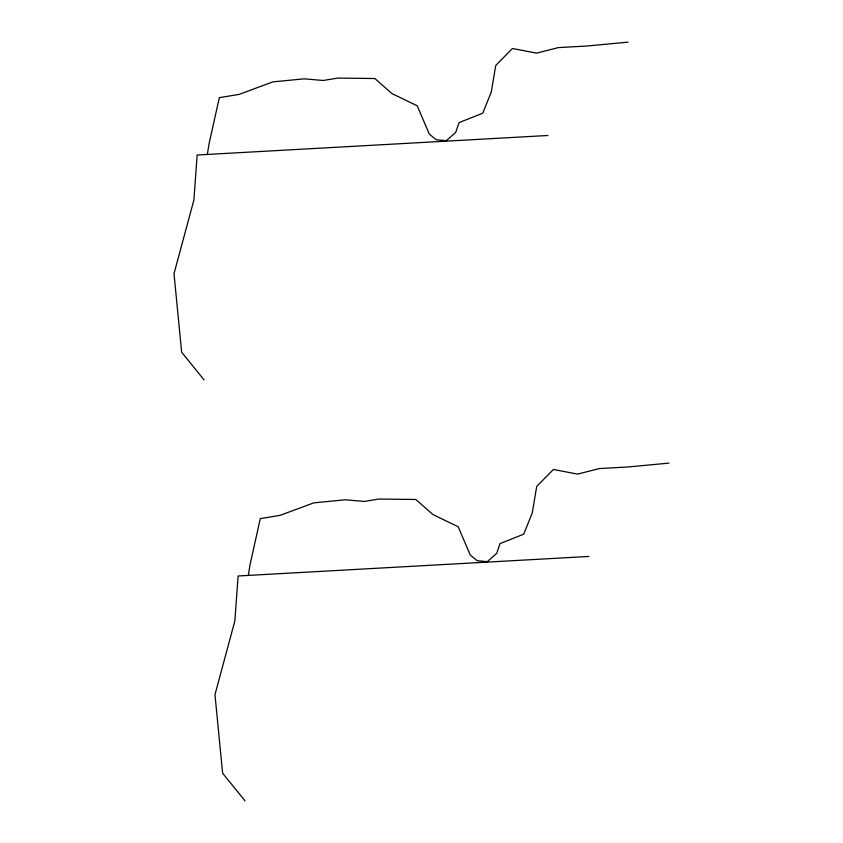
<?xml version="1.0" encoding="UTF-8"?>
<svg xmlns="http://www.w3.org/2000/svg" width="843" height="843" viewBox="0 0 843 843"><rect width="100%" height="100%" fill="white"/><g stroke="black" fill="none" stroke-linecap="round" stroke-linejoin="round"><path stroke-width="1.26" d="M207.346 154.448L209.117 143.479L219.328 97.662L239.117 94.395L272.858 81.876L304.27 78.831L323.238 80.485L337.874 78.062L374.861 78.525L391.963 93.584L417.211 105.807L429.287 134.048L436.179 139.706L446.274 140.707L455.694 132.425L459.066 122.614L482.765 113.204L491.258 92.108L495.747 65.448L512.439 48.504L536.643 53.151L558.319 47.608L586.728 46.028L628.024 42.15M248.316 575.411L250.086 564.441L260.297 518.624L280.076 515.358L313.828 502.849L345.24 499.794L364.208 501.448L378.844 499.035L415.831 499.488L432.933 514.557L458.171 526.77L470.257 555.01L477.149 560.679L487.233 561.67L496.664 553.387L500.036 543.587L523.735 534.167L532.218 513.081L536.717 486.422L553.408 469.477L577.613 474.114L599.278 468.571L627.687 466.99L668.994 463.113M547.897 135.491L197.146 155.017L193.901 200.002L174.006 273.68L181.645 352.216L204.059 379.887M588.867 556.454L238.116 575.98L234.86 620.964L214.976 694.643L222.615 773.189L245.028 800.85"/></g></svg>
